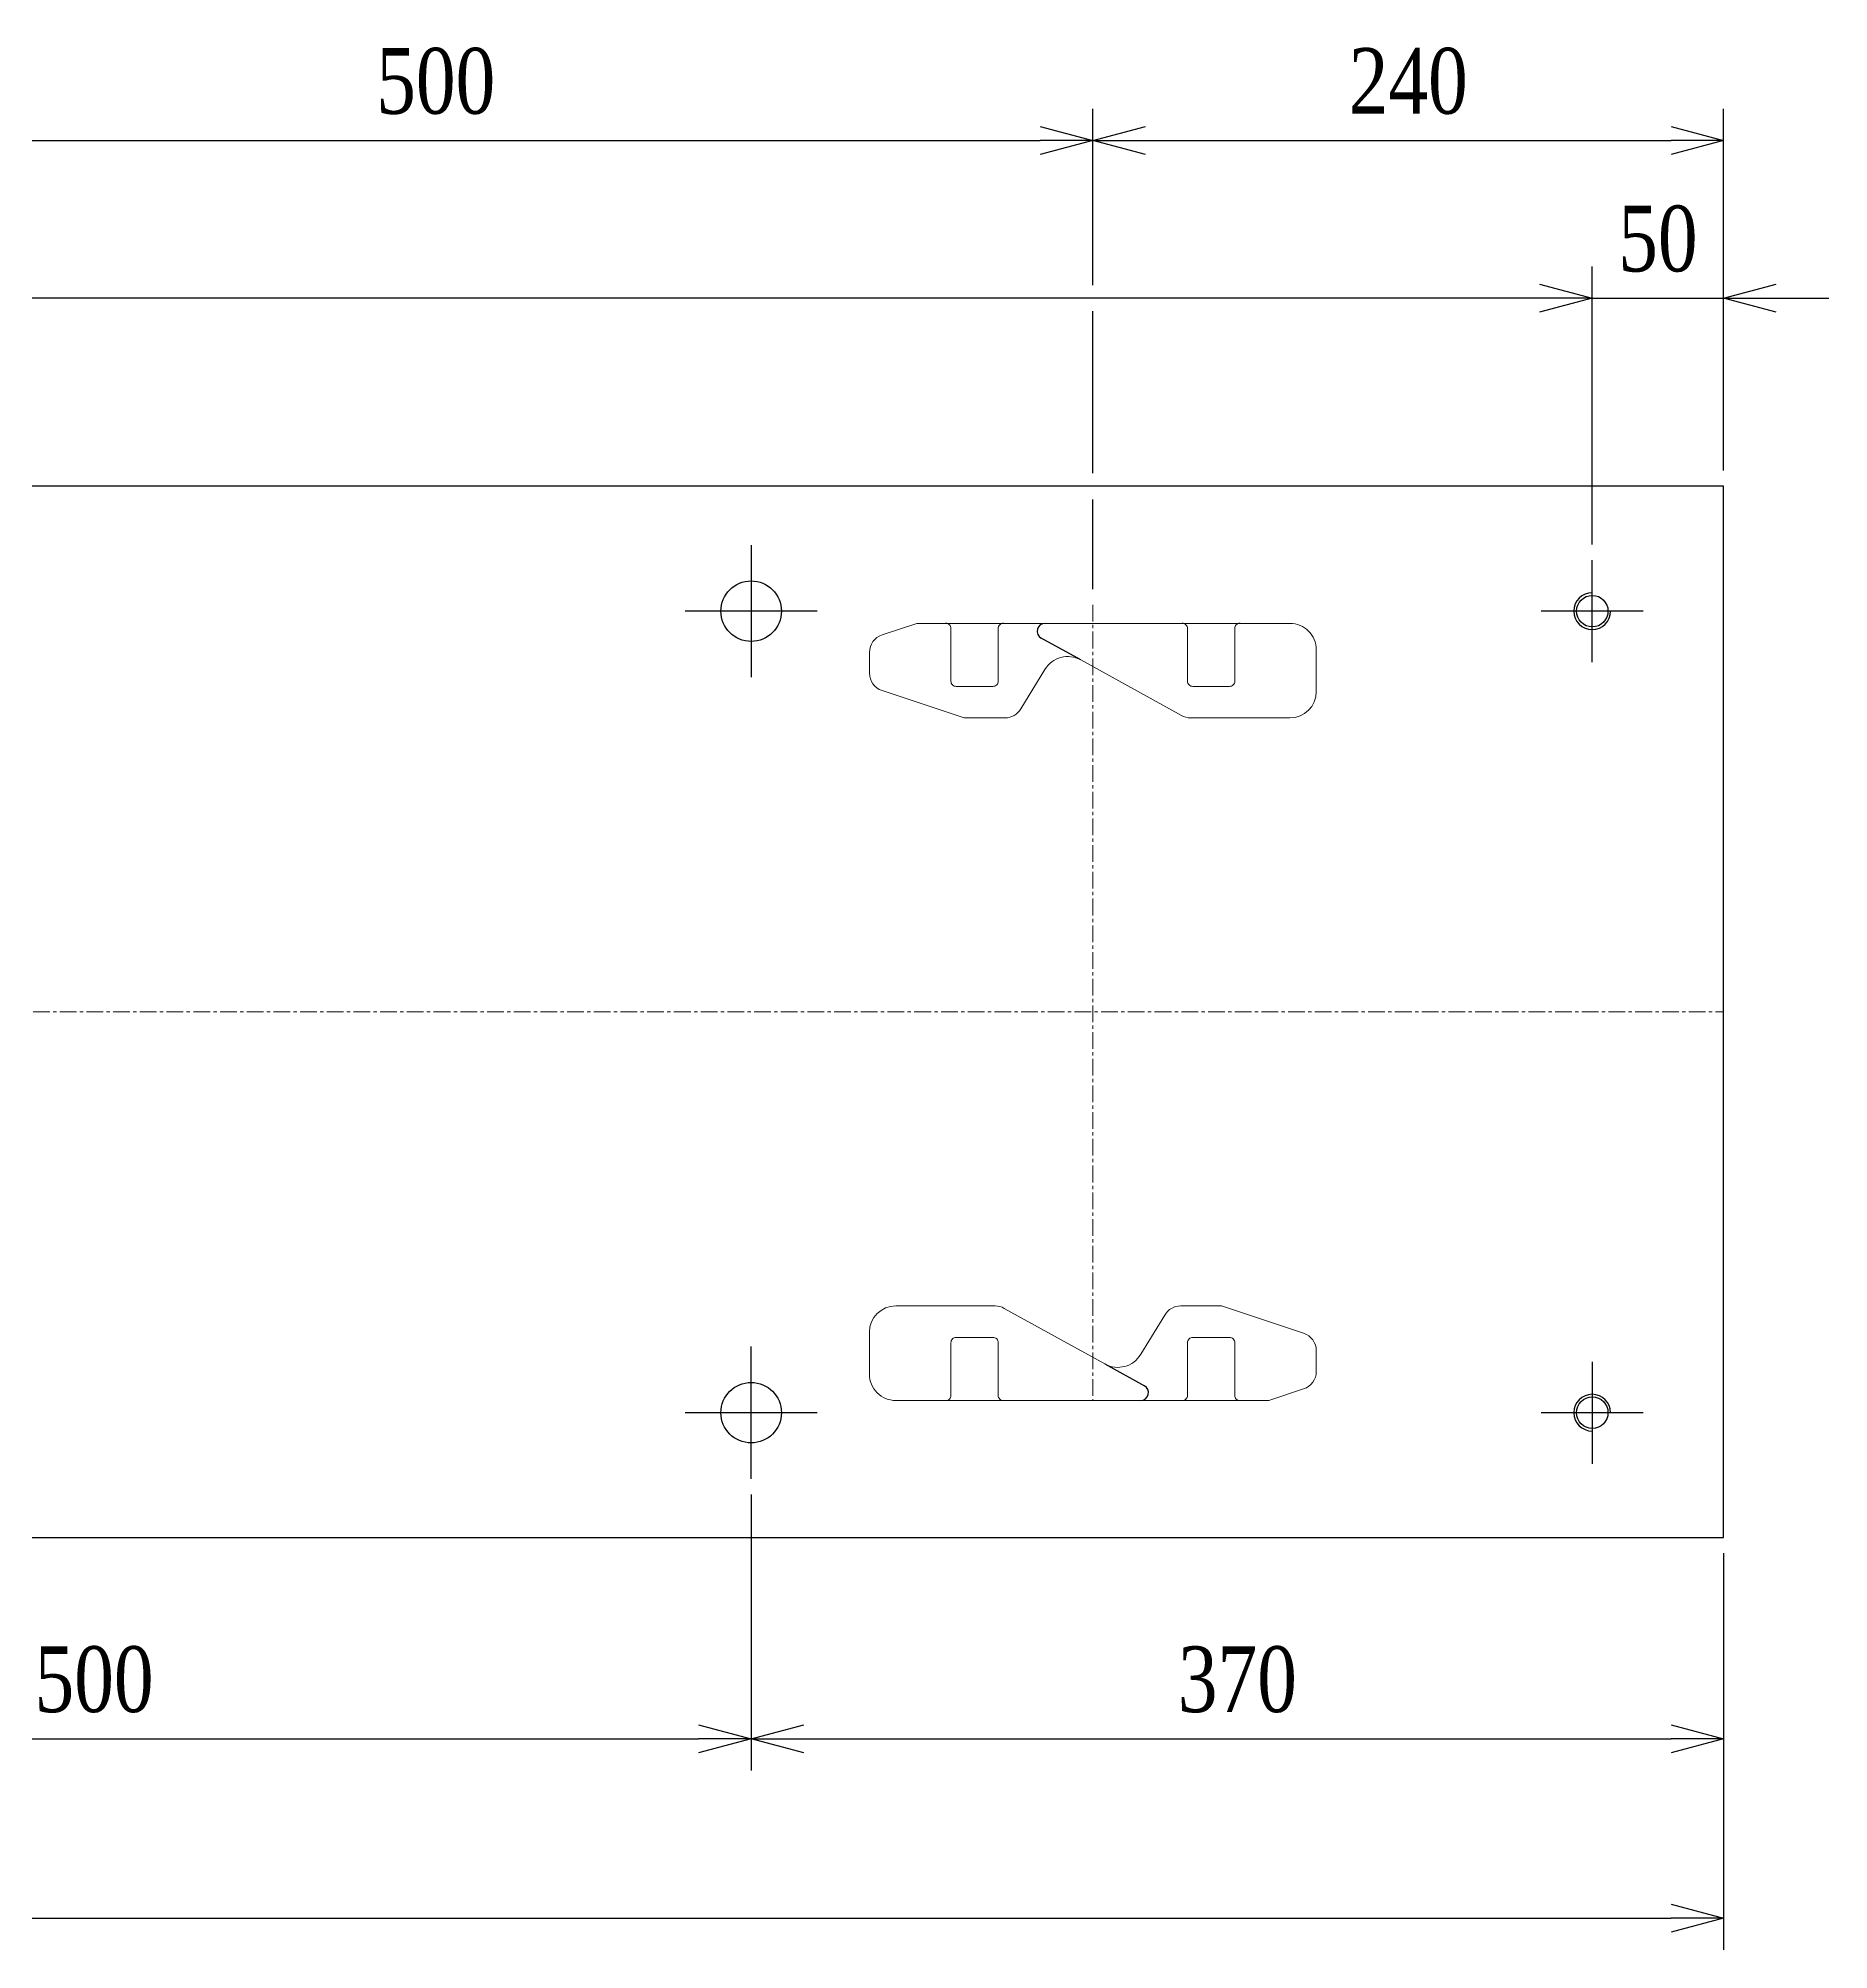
# Model space of a CAD drawing. Header units: millimetres. Extents: x -19541 to 104079, y -3200 to 10399.
# Drawn here: x -9353 to -8672, y 5935 to 6662 of the extents above; entities that cross this region are included whole.
import ezdxf

# ---------------------------------------------------------------- set-up
doc = ezdxf.new("R2010")
doc.units = ezdxf.units.MM
doc.linetypes.add('CENTER', pattern=[50.8, 31.75, -6.35, 6.35, -6.35])
doc.linetypes.add('CENTER2', pattern=[28.575, 19.05, -3.175, 3.175, -3.175])
for name, color, linetype in [('KTHUOC', 2, 'Continuous'), ('PDF_Geometry', 7, 'Continuous'), ('TK2', 251, 'Continuous')]:
    doc.layers.add(name, color=color, linetype=linetype)
doc.layers.add('TIM', color=8, linetype='CENTER2', lineweight=0)
doc.styles.add('Thuong', font='vntime.shx', dxfattribs={"width": 0.8})
doc.dimstyles.new('LAYOUT', dxfattribs={"dimscale": 0, "dimtxt": 2.5, "dimasz": 2, "dimexe": 1.2, "dimexo": 0.6, "dimgap": 1, "dimtad": 1, "dimtoh": 1, "dimdec": 0, "dimzin": 12, "dimdsep": 46, "dimtxsty": 'Thuong', "dimblk": 'OPEN30', "dimcen": 0, "dimclrd": 256, "dimclre": 256, "dimadec": 1, "dimazin": 3, "dimtfac": 1, "dimtdec": 0, "dimtmove": 0, "dimatfit": 3, "dimldrblk": 'OPEN30', "dimfxl": 1, "dimtzin": 0, "dimarcsym": 2})

# ---------------------------------------------------------------- blocks, each defined once
blk = doc.blocks.new('_Open30')
at = {"color": 0, "linetype": 'ByBlock', "lineweight": -2}
for p, q in [((-1, 0.268), (0, 0)), ((0, 0), (-1, -0.268)), ((0, 0), (-1, 0))]:
    blk.add_line(p, q, dxfattribs=at)
blk = doc.blocks.new('*D323')
at = {"lineweight": -2, "transparency": 16777216}
for p, q in [((-9581.56, 6107.86), (-9581.56, 6002.93)), ((-9081.56, 6107.86), (-9081.56, 6002.93)), ((-9561.56, 6014.93), (-9101.56, 6014.93))]:
    blk.add_line(p, q, dxfattribs=at)
at = {"layer": 'Defpoints', "color": 0, "transparency": 16777216}
for p in [(-9581.56, 6113.86), (-9081.56, 6113.86), (-9081.56, 6014.93)]:
    blk.add_point(p, dxfattribs=at)
at = {"lineweight": -2, "transparency": 16777216, "xscale": 20, "yscale": 20, "zscale": 20, "rotation": 180}
blk.add_blockref('_Open30', (-9581.56, 6014.93), dxfattribs=at)
at = {"lineweight": -2, "transparency": 16777216, "xscale": 20, "yscale": 20, "zscale": 20}
blk.add_blockref('_Open30', (-9081.56, 6014.93), dxfattribs=at)
at = {"color": 0, "transparency": 16777216, "insert": (-9331.56, 6037.43), "char_height": 25, "attachment_point": 5, "style": 'Thuong'}
blk.add_mtext('500', dxfattribs=at)
blk = doc.blocks.new('*D322')
at = {"lineweight": -2, "transparency": 16777216}
for p, q in [((-9081.56, 6107.86), (-9081.56, 6002.93)), ((-8711.56, 6085.53), (-8711.56, 6002.93)), ((-9061.56, 6014.93), (-8731.56, 6014.93))]:
    blk.add_line(p, q, dxfattribs=at)
at = {"layer": 'Defpoints', "color": 0, "transparency": 16777216}
for p in [(-9081.56, 6113.86), (-8711.56, 6091.53), (-8711.56, 6014.93)]:
    blk.add_point(p, dxfattribs=at)
at = {"lineweight": -2, "transparency": 16777216, "xscale": 20, "yscale": 20, "zscale": 20, "rotation": 180}
blk.add_blockref('_Open30', (-9081.56, 6014.93), dxfattribs=at)
at = {"lineweight": -2, "transparency": 16777216, "xscale": 20, "yscale": 20, "zscale": 20}
blk.add_blockref('_Open30', (-8711.56, 6014.93), dxfattribs=at)
at = {"color": 0, "transparency": 16777216, "insert": (-8896.56, 6037.43), "char_height": 25, "attachment_point": 5, "style": 'Thuong'}
blk.add_mtext('370', dxfattribs=at)
blk = doc.blocks.new('*D321')
at = {"lineweight": -2, "transparency": 16777216}
for p, q in [((-11691.56, 6085.53), (-11691.56, 5934.66)), ((-8711.56, 6085.53), (-8711.56, 5934.66)), ((-11671.56, 5946.66), (-8731.56, 5946.66))]:
    blk.add_line(p, q, dxfattribs=at)
at = {"layer": 'Defpoints', "color": 0, "transparency": 16777216}
for p in [(-11691.56, 6091.53), (-8711.56, 6091.53), (-8711.56, 5946.66)]:
    blk.add_point(p, dxfattribs=at)
at = {"lineweight": -2, "transparency": 16777216, "xscale": 20, "yscale": 20, "zscale": 20, "rotation": 180}
blk.add_blockref('_Open30', (-11691.56, 5946.66), dxfattribs=at)
at = {"lineweight": -2, "transparency": 16777216, "xscale": 20, "yscale": 20, "zscale": 20}
blk.add_blockref('_Open30', (-8711.56, 5946.66), dxfattribs=at)
at = {"color": 0, "transparency": 16777216, "insert": (-10201.56, 5969.16), "char_height": 25, "attachment_point": 5, "style": 'Thuong'}
blk.add_mtext('2980', dxfattribs=at)
blk = doc.blocks.new('*D310')
at = {"lineweight": -2, "transparency": 16777216}
for p, q in [((-10181.56, 6475.2), (-10181.56, 6575.13)), ((-8761.56, 6469.44), (-8761.56, 6575.13)), ((-8781.56, 6563.13), (-10161.56, 6563.13))]:
    blk.add_line(p, q, dxfattribs=at)
at = {"layer": 'Defpoints', "color": 0, "transparency": 16777216}
for p in [(-10181.56, 6563.13), (-10181.56, 6469.2), (-8761.56, 6463.44)]:
    blk.add_point(p, dxfattribs=at)
at = {"lineweight": -2, "transparency": 16777216, "xscale": 20, "yscale": 20, "zscale": 20, "rotation": 180}
blk.add_blockref('_Open30', (-10181.56, 6563.13), dxfattribs=at)
at = {"lineweight": -2, "transparency": 16777216, "xscale": 20, "yscale": 20, "zscale": 20}
blk.add_blockref('_Open30', (-8761.56, 6563.13), dxfattribs=at)
at = {"color": 0, "transparency": 16777216, "insert": (-9471.56, 6585.63), "char_height": 25, "attachment_point": 5, "style": 'Thuong'}
blk.add_mtext('1420', dxfattribs=at)
blk = doc.blocks.new('*D318')
at = {"lineweight": -2, "transparency": 16777216}
for p, q in [((-8761.56, 6469.44), (-8761.56, 6575.13)), ((-8711.56, 6497.53), (-8711.56, 6575.13)), ((-8781.56, 6563.13), (-8801.56, 6563.13)), ((-8761.56, 6563.13), (-8711.56, 6563.13)), ((-8691.56, 6563.13), (-8671.56, 6563.13))]:
    blk.add_line(p, q, dxfattribs=at)
at = {"layer": 'Defpoints', "color": 0, "transparency": 16777216}
for p in [(-8711.56, 6563.13), (-8711.56, 6491.53), (-8761.56, 6463.44)]:
    blk.add_point(p, dxfattribs=at)
at = {"lineweight": -2, "transparency": 16777216, "xscale": 20, "yscale": 20, "zscale": 20}
blk.add_blockref('_Open30', (-8761.56, 6563.13), dxfattribs=at)
at = {"lineweight": -2, "transparency": 16777216, "xscale": 20, "yscale": 20, "zscale": 20, "rotation": 180}
blk.add_blockref('_Open30', (-8711.56, 6563.13), dxfattribs=at)
at = {"color": 0, "transparency": 16777216, "insert": (-8736.56, 6585.63), "char_height": 25, "attachment_point": 5, "style": 'Thuong'}
blk.add_mtext('50', dxfattribs=at)
blk = doc.blocks.new('*D316')
at = {"lineweight": -2, "transparency": 16777216}
for p, q in [((-9451.56, 6603.13), (-9451.56, 6635.13)), ((-8951.56, 6568.13), (-8951.56, 6635.13)), ((-9431.56, 6623.13), (-8971.56, 6623.13)), ((-9451.56, 6496.53), (-9451.56, 6558.13)), ((-8951.56, 6496.53), (-8951.56, 6558.13)), ((-9451.56, 6452.39), (-9451.56, 6486.53)), ((-8951.56, 6452.39), (-8951.56, 6486.53))]:
    blk.add_line(p, q, dxfattribs=at)
at = {"layer": 'Defpoints', "color": 0, "transparency": 16777216}
for p in [(-8951.56, 6623.13), (-9451.56, 6446.39), (-8951.56, 6446.39)]:
    blk.add_point(p, dxfattribs=at)
at = {"lineweight": -2, "transparency": 16777216, "xscale": 20, "yscale": 20, "zscale": 20, "rotation": 180}
blk.add_blockref('_Open30', (-9451.56, 6623.13), dxfattribs=at)
at = {"lineweight": -2, "transparency": 16777216, "xscale": 20, "yscale": 20, "zscale": 20}
blk.add_blockref('_Open30', (-8951.56, 6623.13), dxfattribs=at)
at = {"color": 0, "transparency": 16777216, "insert": (-9201.56, 6645.63), "char_height": 25, "attachment_point": 5, "style": 'Thuong'}
blk.add_mtext('500', dxfattribs=at)
blk = doc.blocks.new('*D315')
at = {"lineweight": -2, "transparency": 16777216}
for p, q in [((-8951.56, 6568.13), (-8951.56, 6635.13)), ((-8711.56, 6568.13), (-8711.56, 6635.13)), ((-8931.56, 6623.13), (-8731.56, 6623.13)), ((-8951.56, 6496.53), (-8951.56, 6558.13)), ((-8711.56, 6550.34), (-8711.56, 6558.13)), ((-8951.56, 6452.39), (-8951.56, 6486.53))]:
    blk.add_line(p, q, dxfattribs=at)
at = {"layer": 'Defpoints', "color": 0, "transparency": 16777216}
for p in [(-8711.56, 6623.13), (-8711.56, 6544.34), (-8951.56, 6446.39)]:
    blk.add_point(p, dxfattribs=at)
at = {"lineweight": -2, "transparency": 16777216, "xscale": 20, "yscale": 20, "zscale": 20, "rotation": 180}
blk.add_blockref('_Open30', (-8951.56, 6623.13), dxfattribs=at)
at = {"lineweight": -2, "transparency": 16777216, "xscale": 20, "yscale": 20, "zscale": 20}
blk.add_blockref('_Open30', (-8711.56, 6623.13), dxfattribs=at)
at = {"color": 0, "transparency": 16777216, "insert": (-8831.56, 6645.63), "char_height": 25, "attachment_point": 5, "style": 'Thuong'}
blk.add_mtext('240', dxfattribs=at)

msp = doc.modelspace()

# ---------------------------------------------------------------- linework, layer by layer
for p, q in [((-8956.138, 6425.452), (-8971.2, 6433.768)), ((-8946.975, 6157.611), (-8931.912, 6149.295))]:
    msp.add_line(p, q)
for centre, start, end in [((-8969.751, 6436.394), 90, 241.102577), ((-8933.362, 6146.669), 270, 61.102577)]:
    msp.add_arc(centre, 3, start, end)
at = {"layer": 'KTHUOC', "color": 3}
msp.add_lwpolyline([(-11691.556, 6491.532), (-11691.556, 6091.532), (-8711.556, 6091.532), (-8711.556, 6491.532)], close=True, dxfattribs=at)
at = {"layer": 'KTHUOC'}
for centre, radius in [((-9081.556, 6444.032), 11.5), ((-8761.556, 6444.032), 6), ((-9081.556, 6139.032), 11.5), ((-8761.556, 6139.032), 6)]:
    msp.add_circle(centre, radius, dxfattribs=at)
for centre, start, end in [((-8761.556, 6444.032), 90, 360), ((-8761.556, 6139.032), 0, 270)]:
    msp.add_arc(centre, 7, start, end, dxfattribs=at)
at = {"layer": 'PDF_Geometry', "lineweight": 18}
for points in [[(-9018.556, 6439.394), (-9031.77, 6434.99, 0.3228227), (-9036.556, 6428.349), (-9036.556, 6420.44, 0.3228227), (-9031.77, 6413.799), (-9000.556, 6403.394)], [(-9000.556, 6403.394), (-8985.001, 6403.394, 0.2670904), (-8978.95, 6406.875), (-8969.763, 6421.808, -0.4126222), (-8956.138, 6425.452), (-8917.852, 6404.324, 0.1310853), (-8914.366, 6403.394), (-8876.556, 6403.394, 0.4142135), (-8866.556, 6413.394), (-8866.556, 6429.394, 0.4142136), (-8876.556, 6439.394), (-9018.556, 6439.394)], [(-9007.556, 6439.453, -0.4142136), (-9005.556, 6437.453), (-9005.556, 6417.394, 0.4142136), (-9003.556, 6415.394), (-8989.556, 6415.394, 0.4142136), (-8987.556, 6417.394), (-8987.556, 6437.453, -0.4142136), (-8985.556, 6439.453)], [(-8895.556, 6439.453, 0.4142136), (-8897.556, 6437.453), (-8897.556, 6417.394, -0.4142136), (-8899.556, 6415.394), (-8913.556, 6415.394, -0.4142136), (-8915.556, 6417.394), (-8915.556, 6437.453, 0.4142136), (-8917.556, 6439.453)], [(-8902.556, 6179.669), (-8918.112, 6179.669, 0.2670904), (-8924.163, 6176.188), (-8933.35, 6161.255, -0.4126222), (-8946.975, 6157.611), (-8985.261, 6178.739, 0.1310853), (-8988.747, 6179.669), (-9026.556, 6179.669, 0.4142135), (-9036.556, 6169.669), (-9036.556, 6153.669, 0.4142136), (-9026.556, 6143.669), (-8884.556, 6143.669)], [(-8884.556, 6143.669), (-8871.343, 6148.073, 0.3228227), (-8866.556, 6154.714), (-8866.556, 6162.623, 0.3228227), (-8871.343, 6169.264), (-8902.556, 6179.669)], [(-9007.556, 6143.61, 0.4142136), (-9005.556, 6145.61), (-9005.556, 6165.669, -0.4142136), (-9003.556, 6167.669), (-8989.556, 6167.669, -0.4142136), (-8987.556, 6165.669), (-8987.556, 6145.61, 0.4142136), (-8985.556, 6143.61)], [(-8895.556, 6143.61, -0.4142136), (-8897.556, 6145.61), (-8897.556, 6165.669, 0.4142136), (-8899.556, 6167.669), (-8913.556, 6167.669, 0.4142136), (-8915.556, 6165.669), (-8915.556, 6145.61, -0.4142136), (-8917.556, 6143.61)]]:
    msp.add_lwpolyline(points, format="xyb", dxfattribs=at)
at = {"layer": 'TIM', "linetype": 'CENTER', "ltscale": 0.2}
for p, q in [((-8951.556, 6446.394), (-8951.556, 6143.669)), ((-11691.556, 6291.532), (-8711.556, 6291.532))]:
    msp.add_line(p, q, dxfattribs=at)
at = {"layer": 'TK2'}
for p, q in [((-9081.556, 6469.198), (-9081.556, 6418.865)), ((-8761.556, 6424.62), (-8761.556, 6463.443)), ((-9056.39, 6444.032), (-9106.723, 6444.032)), ((-8742.145, 6444.032), (-8780.968, 6444.032)), ((-9081.556, 6113.865), (-9081.556, 6164.198)), ((-8761.556, 6158.443), (-8761.556, 6119.62)), ((-9056.39, 6139.032), (-9106.723, 6139.032)), ((-8742.145, 6139.032), (-8780.968, 6139.032))]:
    msp.add_line(p, q, dxfattribs=at)

# ---------------------------------------------------------------- dimensions: what is measured, and where the dimension line sits
for base, p1, p2, picture, middle in [((-8951.556, 6623.134), (-9451.556, 6446.394), (-8951.556, 6446.394), '*D316', (-9201.556, 6645.634)), ((-8711.556, 6623.134), (-8951.556, 6446.394), (-8711.556, 6544.335), '*D315', (-8831.556, 6645.634)), ((-9081.556, 6014.929), (-9581.556, 6113.865), (-9081.556, 6113.865), '*D323', (-9331.556, 6037.429)), ((-8711.556, 6014.929), (-9081.556, 6113.865), (-8711.556, 6091.532), '*D322', (-8896.556, 6037.429)), ((-8711.556, 5946.664), (-11691.556, 6091.532), (-8711.556, 6091.532), '*D321', (-10201.556, 5969.164))]:
    dim = msp.add_linear_dim(base=base, p1=p1, p2=p2, dimstyle='LAYOUT')
    dim.commit()
    dim.dimension.update_dxf_attribs({"geometry": picture, "text_midpoint": middle})
dim = msp.add_linear_dim(base=(-10181.556, 6563.134), p1=(-8761.556, 6463.443), p2=(-10181.556, 6469.198), angle=180, dimstyle='LAYOUT')
dim.commit()
dim.dimension.update_dxf_attribs({"geometry": '*D310', "text_midpoint": (-9471.556, 6585.634)})
dim = msp.add_linear_dim(base=(-8711.556, 6563.134), p1=(-8761.556, 6463.443), p2=(-8711.556, 6491.532), dimstyle='LAYOUT')
dim.commit()
dim.dimension.update_dxf_attribs({"geometry": '*D318', "text_midpoint": (-8736.556, 6563.134), "dimtype": 160})

doc.saveas('drawing.dxf')
